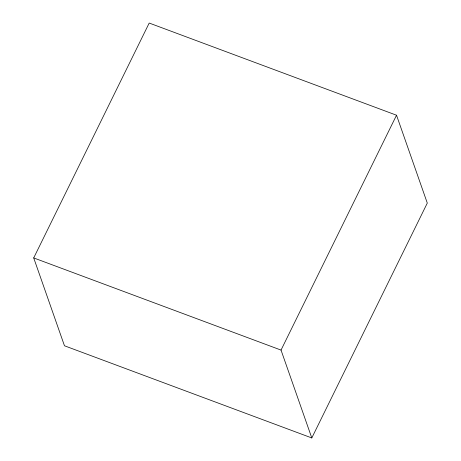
<?xml version="1.0" encoding="UTF-8"?>
<svg xmlns="http://www.w3.org/2000/svg" width="461" height="461" viewBox="0 0 461 461"><rect width="100%" height="100%" fill="white"/><g stroke="black" fill="none" stroke-linecap="round" stroke-linejoin="round"><path stroke-width="0.69" d="M33.705 257.924L149.203 23.05L396.529 115.221L427.295 203.076L311.797 437.95L64.471 345.779L33.705 257.924L281.031 350.089L311.797 437.95M281.031 350.089L396.529 115.221"/></g></svg>
